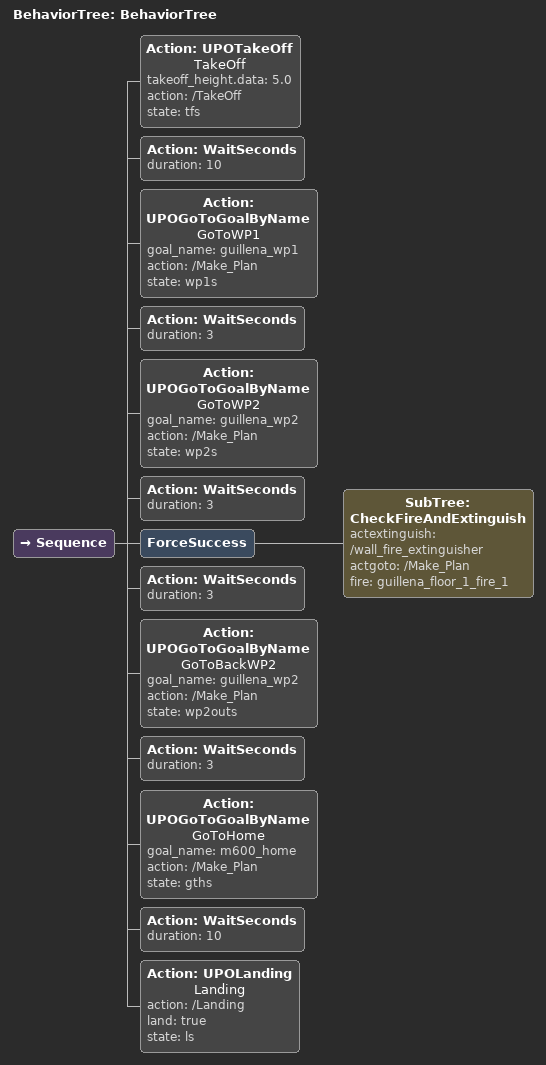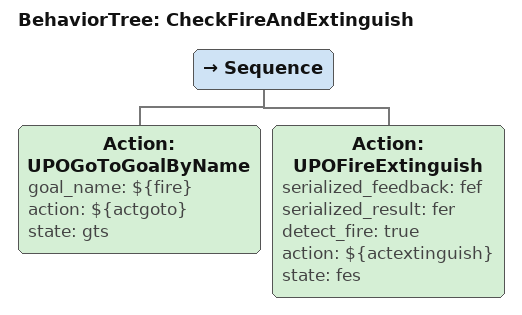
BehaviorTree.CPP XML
<root main_tree_to_execute="BehaviorTree">
    <BehaviorTree ID="BehaviorTree">
        <Sequence>
            <Action name="TakeOff" takeoff_height.data="5.0" action="/TakeOff" state="tfs" ID="UPOTakeOff"/>
            <Action ID="WaitSeconds" duration="10"/>
            <Action name="GoToWP1" goal_name="guillena_wp1" action="/Make_Plan" state="wp1s" ID="UPOGoToGoalByName"/>
            <Action ID="WaitSeconds" duration="3"/>
            <Action name="GoToWP2" goal_name="guillena_wp2" action="/Make_Plan" state="wp2s" ID="UPOGoToGoalByName"/>
            <Action ID="WaitSeconds" duration="3"/>
            <ForceSuccess>
                <SubTree actextinguish="/wall_fire_extinguisher" actgoto="/Make_Plan" ID="CheckFireAndExtinguish" fire="guillena_floor_1_fire_1"/>
            </ForceSuccess>
            <Action ID="WaitSeconds" duration="3"/>
            <Action name="GoToBackWP2" goal_name="guillena_wp2" action="/Make_Plan" state="wp2outs" ID="UPOGoToGoalByName"/>
            <Action ID="WaitSeconds" duration="3"/>
            <Action name="GoToHome" goal_name="m600_home" action="/Make_Plan" state="gths" ID="UPOGoToGoalByName"/>
            <Action ID="WaitSeconds" duration="10"/>
            <Action name="Landing" action="/Landing" land="true" state="ls" ID="UPOLanding"/>
        </Sequence>
    </BehaviorTree>
    <BehaviorTree ID="CheckFireAndExtinguish">
        <Sequence>
            <Action goal_name="${fire}" action="${actgoto}" state="gts" ID="UPOGoToGoalByName"/>
            <Action serialized_feedback="fef" serialized_result="fer" detect_fire="true" action="${actextinguish}" state="fes" ID="UPOFireExtinguish"/>
        </Sequence>
    </BehaviorTree>
</root>
